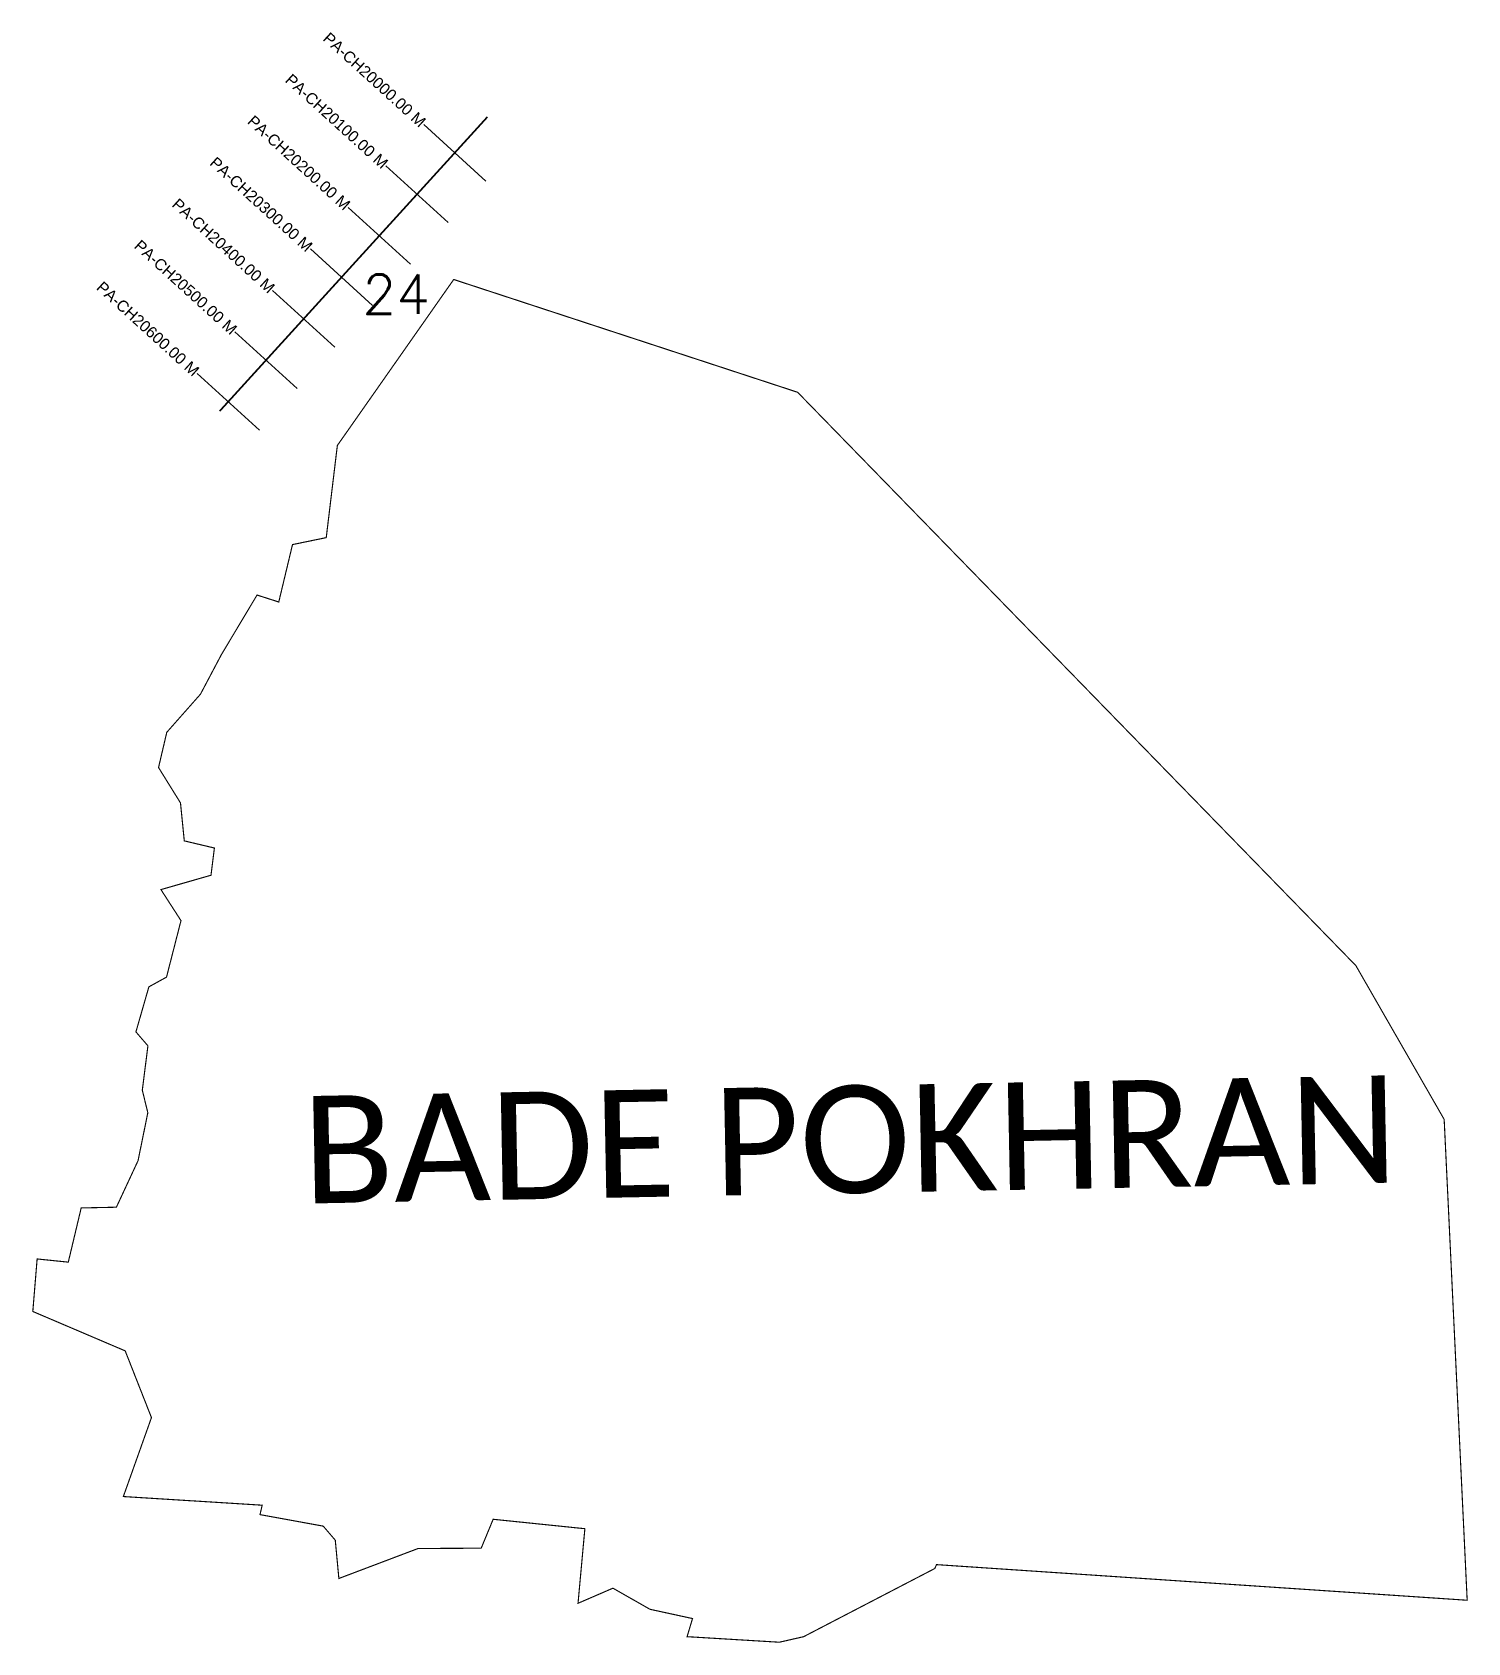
# Model space of a CAD drawing. Header units: metres. Extents: x 260232 to 262789, y 2207472 to 2210342.
import ezdxf
from ezdxf.enums import TextEntityAlignment as Align

# ---------------------------------------------------------------- set-up
doc = ezdxf.new("R2010")
doc.units = ezdxf.units.M
for name, color, linetype in [('CS', 134, 'Continuous'), ('CSMark', 6, 'Continuous'), ('NATURALLY PROTECTED', 3, 'Continuous'), ('VILLAGE NAME', 250, 'Continuous')]:
    doc.layers.add(name, color=color, linetype=linetype)
doc.styles.add('DynamicDimensions', font='arial.ttf')
doc.styles.get("Standard").update_dxf_attribs({"font": 'simplex.shx'})

msp = doc.modelspace()

# ---------------------------------------------------------------- linework, layer by layer
at = {"color": 6, "const_width": 2, "flags": 128}
msp.add_lwpolyline([(260982.6, 2209901.1), (261595.4, 2209700.1), (262590, 2208678.4), (262747.3, 2208404.4), (262788.3, 2207547.5), (261842.8, 2207611), (261839.8, 2207604.1), (261606.1, 2207482.6), (261562.8, 2207472.7), (261398.4, 2207482.6), (261408.1, 2207514.9), (261332.3, 2207531.4), (261266.3, 2207569), (261204.1, 2207542.1), (261216.3, 2207675), (261052.9, 2207691.8), (261031.6, 2207640.3), (260919.1, 2207639.7), (260778, 2207586.3), (260771.6, 2207654.5), (260750.1, 2207679.6), (260637.5, 2207700.1), (260641.4, 2207716.9), (260394, 2207732.3), (260444.1, 2207873), (260397.3, 2207991.9), (260232.7, 2208062.1), (260240.4, 2208155.7), (260295.9, 2208150), (260318.9, 2208246.6), (260381.6, 2208247.9), (260420.2, 2208330.8), (260437.6, 2208416.2), (260427.8, 2208456.5), (260437.8, 2208535.5), (260416.4, 2208560.3), (260439.5, 2208640.6), (260470.9, 2208657.9), (260496.7, 2208758.6), (260461, 2208813.9), (260550.2, 2208839.5), (260556.2, 2208888), (260502.6, 2208900.7), (260495.8, 2208968.4), (260456.7, 2209031.4), (260471.4, 2209094.2), (260531.4, 2209162.1), (260568.7, 2209232.6), (260632.2, 2209338.8), (260670.9, 2209326.4), (260695.4, 2209428.7), (260755.5, 2209441.1), (260775.3, 2209605.3), (260982.6, 2209901.1)], dxfattribs=at)
at = {"layer": 'CS'}
for p, q in [((261040, 2210076.5), (260929.1, 2210177.4)), ((260972.7, 2210002.5), (260861.8, 2210103.5)), ((260905.4, 2209928.6), (260794.5, 2210029.5)), ((260838.1, 2209854.6), (260727.2, 2209955.5)), ((260770.8, 2209780.6), (260659.9, 2209881.6)), ((260703.5, 2209706.6), (260592.6, 2209807.6)), ((260636.3, 2209632.7), (260525.3, 2209733.6))]:
    msp.add_line(p, q, dxfattribs=at)
at = {"layer": 'NATURALLY PROTECTED', "const_width": 3, "flags": 128}
msp.add_lwpolyline([(260565.5, 2209666.4), (261042.6, 2210190.7)], dxfattribs=at)

# ---------------------------------------------------------------- texts
at = {"insert": (260820, 2209909.7), "char_height": 70, "attachment_point": 1}
msp.add_mtext_dynamic_manual_height_columns('24', width=95.172, gutter_width=1, heights=[0], dxfattribs=at)
at = {"layer": 'CSMark', "style": 'DynamicDimensions'}
for s, p in [('PA-CH20000.00 M', (260928.3, 2210178.1)), ('PA-CH20100.00 M', (260861, 2210104.1)), ('PA-CH20200.00 M', (260793.7, 2210030.2)), ('PA-CH20300.00 M', (260726.4, 2209956.2)), ('PA-CH20300.00 M', (260726.4, 2209956.2)), ('PA-CH20400.00 M', (260659.2, 2209882.2)), ('PA-CH20400.00 M', (260659.2, 2209882.2)), ('PA-CH20500.00 M', (260591.9, 2209808.3)), ('PA-CH20500.00 M', (260591.9, 2209808.3)), ('PA-CH20600.00 M', (260524.6, 2209734.3)), ('PA-CH20600.00 M', (260524.6, 2209734.3))]:
    msp.add_text(s, height=20, rotation=317.7043, dxfattribs=at).set_placement(p, align=Align.MIDDLE_RIGHT)
at = {"layer": 'VILLAGE NAME', "insert": (260711.3, 2208445.7), "char_height": 191.456, "attachment_point": 1, "rotation": 1.1028}
msp.add_mtext_dynamic_manual_height_columns('{\\fCalibri|b0|i0|c0|p34;BADE POKHRAN}', width=2035.516, gutter_width=957.3, heights=[0], dxfattribs=at)

doc.saveas('drawing.dxf')
